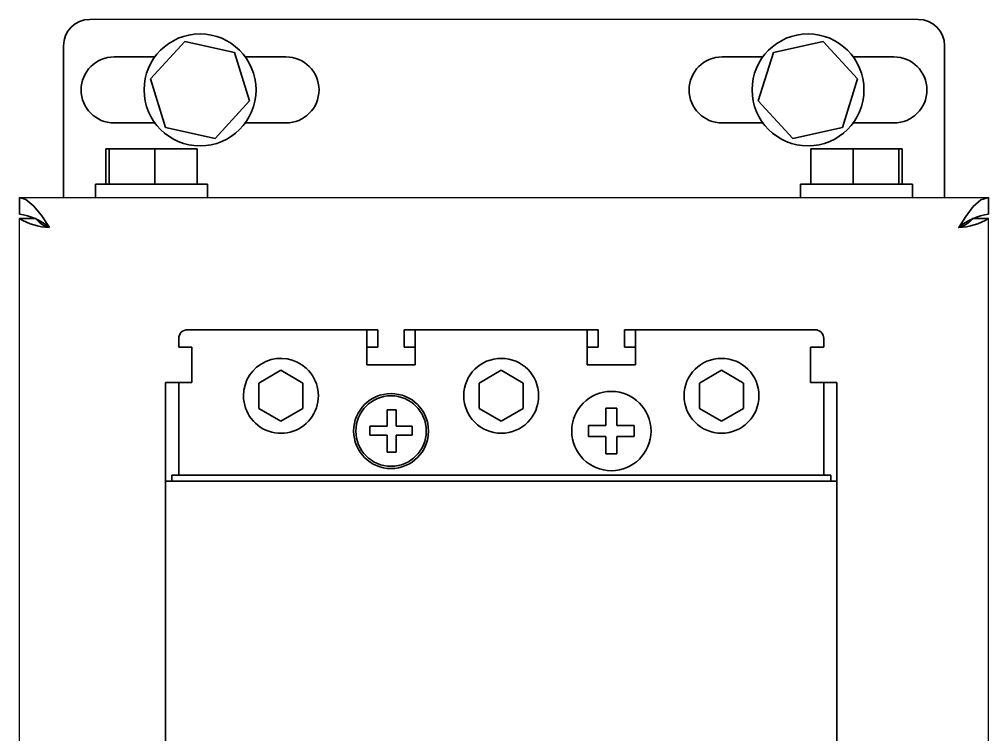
# Model space of a CAD drawing. Header units: millimetres. Extents: x -171 to 6, y 0 to 21.
# Drawn here: x -5.05 to 5.95, y 12.56 to 20.68 of the extents above; entities that cross this region are included whole.
import ezdxf

# ---------------------------------------------------------------- set-up
doc = ezdxf.new("R2010")
doc.units = ezdxf.units.MM

msp = doc.modelspace()

# ---------------------------------------------------------------- linework, layer by layer
at = {"color": 7}
for p, q in [((5.149, 20.677), (-4.251, 20.677)), ((-5.051, 18.657), (5.949, 18.657)), ((-5.051, 2.897), (-5.051, 18.417)), ((5.949, 2.897), (5.949, 18.417))]:
    msp.add_line(p, q, dxfattribs=at)
at = {"color": 7, "linetype": 'Continuous', "lineweight": 35}
for p, q in [((-4.551, 20.377), (-4.551, 18.657)), ((-3.565, 20.002), (-3.175, 20.428)), ((-3.175, 20.428), (-2.611, 20.303)), ((4.072, 20.428), (3.508, 20.303)), ((4.462, 20.002), (4.072, 20.428)), ((5.449, 20.377), (5.449, 18.657)), ((-3.514, 20.252), (-3.976, 20.252)), ((-2.611, 20.303), (-2.438, 19.752)), ((-2.026, 20.252), (-2.489, 20.252)), ((2.924, 20.252), (3.386, 20.252)), ((3.508, 20.303), (3.335, 19.752)), ((4.411, 20.252), (4.874, 20.252)), ((-3.392, 19.451), (-3.565, 20.002)), ((4.289, 19.451), (4.462, 20.002)), ((-2.438, 19.752), (-2.828, 19.326)), ((3.335, 19.752), (3.725, 19.326)), ((-3.976, 19.502), (-3.514, 19.502)), ((-2.489, 19.502), (-2.026, 19.502)), ((3.386, 19.502), (2.924, 19.502)), ((4.874, 19.502), (4.411, 19.502)), ((-2.828, 19.326), (-3.392, 19.451)), ((3.725, 19.326), (4.289, 19.451)), ((-4.069, 18.807), (-4.069, 19.207)), ((-3.034, 19.207), (-4.069, 19.207)), ((-4.032, 18.807), (-4.032, 19.207)), ((-3.515, 18.807), (-3.515, 19.207)), ((-3.034, 18.807), (-3.034, 19.207)), ((3.931, 18.807), (3.931, 19.207)), ((3.931, 19.207), (4.966, 19.207)), ((4.412, 18.807), (4.412, 19.207)), ((4.929, 18.807), (4.929, 19.207)), ((4.966, 18.807), (4.966, 19.207)), ((-4.186, 18.807), (-4.186, 18.657)), ((-4.186, 18.807), (-2.916, 18.807)), ((-2.916, 18.657), (-2.916, 18.807)), ((3.814, 18.657), (3.814, 18.807)), ((5.084, 18.807), (3.814, 18.807)), ((5.084, 18.807), (5.084, 18.657)), ((-5.051, 18.657), (-5.051, 18.467)), ((5.949, 18.657), (5.949, 18.467)), ((-5.051, 18.417), (-4.861, 18.417)), ((5.949, 18.417), (5.759, 18.417))]:
    msp.add_line(p, q, dxfattribs=at)
at = {"color": 7, "lineweight": 35, "ltscale": 0.025}
for p, q in [((-3.243, 17.057), (-3.243, 16.957)), ((4.077, 16.957), (4.077, 17.057)), ((4.077, 17.057), (4.077, 16.957)), ((-3.243, 16.957), (-3.143, 16.957)), ((4.077, 16.957), (3.977, 16.957)), ((-3.143, 16.557), (-3.243, 16.557)), ((4.077, 16.557), (3.977, 16.557)), ((-0.877, 16.247), (-0.777, 16.247)), ((-1.073, 16.061), (-1.073, 15.961)), ((-0.593, 16.061), (-0.593, 15.961)), ((-0.777, 15.767), (-0.877, 15.767)), ((-3.293, 15.437), (-3.393, 15.437)), ((-3.323, 15.507), (-3.223, 15.507)), ((4.057, 15.507), (4.157, 15.507)), ((4.227, 15.437), (4.127, 15.437))]:
    msp.add_line(p, q, dxfattribs=at)
at = {"color": 7, "lineweight": 35}
for p, q in [((-3.143, 17.157), (-0.983, 17.157)), ((-1.108, 17.157), (-3.143, 17.157)), ((-0.683, 17.157), (1.517, 17.157)), ((1.817, 17.157), (3.977, 17.157)), ((3.977, 17.157), (1.942, 17.157)), ((-3.393, 15.437), (-3.393, 5.877)), ((4.127, 15.437), (-3.293, 15.437)), ((4.057, 15.507), (-3.223, 15.507)), ((4.227, 15.437), (4.227, 5.877)), ((4.227, 10.757), (4.227, 15.307))]:
    msp.add_line(p, q, dxfattribs=at)
at = {"color": 7, "lineweight": 35, "ltscale": 0.17289}
for p, q in [((-3.143, 17.157), (-2.451, 17.157)), ((3.286, 17.157), (3.977, 17.157))]:
    msp.add_line(p, q, dxfattribs=at)
at = {"color": 7, "lineweight": 35, "ltscale": 0.18422}
for p, q in [((-1.714, 17.157), (-2.451, 17.157)), ((0.049, 17.157), (0.786, 17.157)), ((2.549, 17.157), (3.286, 17.157))]:
    msp.add_line(p, q, dxfattribs=at)
at = {"color": 7, "lineweight": 35, "ltscale": 0.15164}
for p, q in [((-1.714, 17.157), (-1.108, 17.157)), ((-0.558, 17.157), (0.049, 17.157)), ((0.786, 17.157), (1.392, 17.157)), ((1.942, 17.157), (2.549, 17.157))]:
    msp.add_line(p, q, dxfattribs=at)
at = {"color": 7, "lineweight": 35, "ltscale": 0.1}
for p, q in [((-1.108, 17.157), (-1.108, 16.757)), ((-1.108, 17.157), (-1.108, 16.757)), ((-0.558, 16.757), (-0.558, 17.157)), ((1.392, 16.757), (1.392, 17.157)), ((1.392, 16.757), (1.392, 17.157)), ((1.942, 17.157), (1.942, 16.757)), ((3.927, 16.957), (3.927, 16.557))]:
    msp.add_line(p, q, dxfattribs=at)
at = {"color": 7, "lineweight": 35, "ltscale": 0.03125}
for p, q in [((-1.108, 17.157), (-0.983, 17.157)), ((-0.683, 17.157), (-0.558, 17.157)), ((1.517, 17.157), (1.392, 17.157)), ((1.942, 17.157), (1.817, 17.157)), ((-1.108, 16.957), (-0.983, 16.957)), ((-0.558, 16.957), (-0.683, 16.957)), ((1.392, 16.957), (1.517, 16.957)), ((1.942, 16.957), (1.817, 16.957)), ((1.73, 16.267), (1.605, 16.267)), ((1.407, 16.069), (1.407, 15.944)), ((1.927, 16.069), (1.927, 15.944)), ((1.73, 15.747), (1.605, 15.747))]:
    msp.add_line(p, q, dxfattribs=at)
at = {"color": 7, "lineweight": 35, "ltscale": 0.05}
for p, q in [((-0.983, 17.157), (-0.983, 16.957)), ((-0.983, 17.157), (-0.983, 16.957)), ((-0.683, 17.157), (-0.683, 16.957)), ((1.517, 17.157), (1.517, 16.957)), ((1.517, 17.157), (1.517, 16.957)), ((1.817, 17.157), (1.817, 16.957)), ((-3.093, 16.957), (-3.093, 16.757)), ((3.927, 16.957), (3.927, 16.757)), ((-3.093, 16.757), (-3.093, 16.557)), ((3.927, 16.757), (3.927, 16.557)), ((-3.393, 16.557), (-3.393, 16.357)), ((4.227, 16.357), (4.227, 16.557))]:
    msp.add_line(p, q, dxfattribs=at)
at = {"color": 7, "lineweight": 35, "ltscale": 0.4875}
msp.add_line((1.392, 17.157), (-0.558, 17.157), dxfattribs=at)
at = {"color": 7, "lineweight": 35, "ltscale": 0.0375}
for p, q in [((-3.243, 16.957), (-3.093, 16.957)), ((3.927, 16.957), (4.077, 16.957)), ((-3.243, 16.557), (-3.393, 16.557)), ((4.227, 16.557), (4.077, 16.557))]:
    msp.add_line(p, q, dxfattribs=at)
at = {"color": 7, "lineweight": 35, "ltscale": 0.0125}
for p, q in [((-3.143, 16.957), (-3.093, 16.957)), ((3.977, 16.957), (3.927, 16.957)), ((-3.143, 16.557), (-3.093, 16.557)), ((3.977, 16.557), (3.927, 16.557))]:
    msp.add_line(p, q, dxfattribs=at)
at = {"color": 7, "lineweight": 35, "ltscale": 0.1375}
for p, q in [((-0.558, 16.757), (-1.108, 16.757)), ((-0.558, 16.757), (-1.108, 16.757)), ((1.392, 16.757), (1.942, 16.757)), ((1.942, 16.757), (1.392, 16.757))]:
    msp.add_line(p, q, dxfattribs=at)
at = {"color": 7, "lineweight": 35, "ltscale": 0.072169}
for p, q in [((-2.083, 16.696), (-2.333, 16.551)), ((-1.833, 16.551), (-2.083, 16.696)), ((0.417, 16.696), (0.167, 16.551)), ((0.667, 16.551), (0.417, 16.696)), ((2.917, 16.696), (2.667, 16.551)), ((3.167, 16.551), (2.917, 16.696)), ((-2.333, 16.551), (-2.333, 16.263)), ((-1.833, 16.263), (-1.833, 16.551)), ((0.167, 16.551), (0.167, 16.263)), ((0.667, 16.263), (0.667, 16.551)), ((2.667, 16.551), (2.667, 16.263)), ((3.167, 16.263), (3.167, 16.551)), ((-2.333, 16.263), (-2.083, 16.118)), ((-2.083, 16.118), (-1.833, 16.263)), ((0.167, 16.263), (0.417, 16.118)), ((0.417, 16.118), (0.667, 16.263)), ((2.667, 16.263), (2.917, 16.118)), ((2.917, 16.118), (3.167, 16.263))]:
    msp.add_line(p, q, dxfattribs=at)
at = {"color": 7, "lineweight": 35, "ltscale": 0.0175}
for p, q in [((-3.393, 16.557), (-3.323, 16.557)), ((4.227, 16.557), (4.157, 16.557)), ((-3.323, 15.437), (-3.323, 15.507)), ((4.157, 15.437), (4.157, 15.507))]:
    msp.add_line(p, q, dxfattribs=at)
at = {"color": 7, "lineweight": 35, "ltscale": 0.02}
for p, q in [((-3.243, 16.557), (-3.323, 16.557)), ((4.077, 16.557), (4.157, 16.557))]:
    msp.add_line(p, q, dxfattribs=at)
at = {"color": 7, "lineweight": 35, "ltscale": 0.2625}
for p, q in [((-3.243, 15.507), (-3.243, 16.557)), ((4.077, 15.507), (4.077, 16.557)), ((4.227, 15.307), (4.227, 16.357))]:
    msp.add_line(p, q, dxfattribs=at)
at = {"color": 7, "lineweight": 35, "ltscale": 0.28}
msp.add_line((4.227, 16.557), (4.227, 15.437), dxfattribs=at)
at = {"color": 7, "lineweight": 35, "ltscale": 0.23}
msp.add_line((-3.393, 16.357), (-3.393, 15.437), dxfattribs=at)
at = {"color": 7, "lineweight": 35, "ltscale": 0.039743}
msp.add_line((-0.877, 16.247), (-0.877, 16.088), dxfattribs=at)
at = {"color": 7, "lineweight": 35, "ltscale": 0.046593}
msp.add_line((-0.777, 16.061), (-0.777, 16.247), dxfattribs=at)
at = {"color": 7, "lineweight": 35, "ltscale": 0.036399}
for p, q in [((1.605, 16.121), (1.605, 16.267)), ((1.73, 15.893), (1.73, 15.747))]:
    msp.add_line(p, q, dxfattribs=at)
at = {"color": 7, "lineweight": 35, "ltscale": 0.049375}
for p, q in [((1.73, 16.069), (1.73, 16.267)), ((1.605, 16.069), (1.407, 16.069)), ((1.73, 16.069), (1.927, 16.069)), ((1.605, 15.944), (1.407, 15.944)), ((1.605, 15.944), (1.605, 15.747)), ((1.73, 15.944), (1.927, 15.944))]:
    msp.add_line(p, q, dxfattribs=at)
at = {"color": 7, "lineweight": 35, "ltscale": 0.048933}
for p, q in [((-0.877, 16.061), (-1.073, 16.061)), ((-1.073, 15.961), (-0.877, 15.961))]:
    msp.add_line(p, q, dxfattribs=at)
at = {"color": 7, "lineweight": 35, "ltscale": 0.00685}
msp.add_line((-0.877, 16.088), (-0.877, 16.061), dxfattribs=at)
at = {"color": 7, "lineweight": 35, "ltscale": 0.046067}
for p, q in [((-0.593, 16.061), (-0.777, 16.061)), ((-0.593, 15.961), (-0.777, 15.961))]:
    msp.add_line(p, q, dxfattribs=at)
at = {"color": 7, "lineweight": 35, "ltscale": 0.012976}
for p, q in [((1.605, 16.121), (1.605, 16.069)), ((1.73, 15.893), (1.73, 15.944))]:
    msp.add_line(p, q, dxfattribs=at)
at = {"color": 7, "lineweight": 35, "ltscale": 0.048407}
msp.add_line((-0.877, 15.961), (-0.877, 15.767), dxfattribs=at)
at = {"color": 7, "lineweight": 35, "ltscale": 0.013912}
msp.add_line((-0.777, 15.961), (-0.777, 15.905), dxfattribs=at)
at = {"color": 7, "lineweight": 35, "ltscale": 0.034495}
msp.add_line((-0.777, 15.905), (-0.777, 15.767), dxfattribs=at)
at = {"color": 7, "linetype": 'Continuous', "lineweight": 35, "flags": 128}
for points in [[(-4.711, 18.317), (-4.797, 18.448), (-4.887, 18.557), (-4.979, 18.634), (-5.051, 18.657)], [(5.949, 18.657), (5.862, 18.63), (5.775, 18.554), (5.689, 18.44), (5.609, 18.317)]]:
    msp.add_lwpolyline(points, dxfattribs=at)
at = {"color": 7, "linetype": 'Continuous', "lineweight": 35}
for centre in [(-3.001, 19.877), (3.899, 19.877)]:
    msp.add_circle(centre, 0.635, dxfattribs=at)
at = {"color": 7, "lineweight": 35}
for centre, radius in [((0.417, 16.407), 0.425), ((2.917, 16.407), 0.425), ((-0.833, 16.007), 0.425), ((-0.833, 16.007), 0.4), ((-0.833, 16.007), 0.4), ((1.667, 16.007), 0.45)]:
    msp.add_circle(centre, radius, dxfattribs=at)
at = {"color": 7, "linetype": 'Continuous', "lineweight": 35}
for centre, radius, start, end in [((-4.251, 20.377), 0.3, 90, 180), ((5.149, 20.377), 0.3, 0, 90), ((-3.976, 19.877), 0.375, 90, 270), ((-2.026, 19.877), 0.375, 270, 90), ((2.924, 19.877), 0.375, 90, 270), ((4.874, 19.877), 0.375, 270, 90), ((-5.13, 17.829), 0.643, 49.3913, 82.9968), ((-4.683, 19.042), 0.726, 239.4798, 267.7411), ((-4.657, 18.568), 0.256, 218.9952, 257.7988), ((6.035, 17.81), 0.662, 97.5144, 130.0975), ((5.58, 19.042), 0.726, 272.2589, 300.5202), ((5.554, 18.568), 0.257, 282.2453, 320.8262)]:
    msp.add_arc(centre, radius, start, end, dxfattribs=at)
at = {"color": 7, "lineweight": 35}
for centre, radius, start, end in [((-3.143, 17.057), 0.1, 90, 180), ((-3.143, 17.057), 0.1, 90, 180), ((-3.143, 17.057), 0.1, 90, 180), ((3.977, 17.057), 0.1, 0, 90), ((3.977, 17.057), 0.1, 0, 90), ((3.977, 17.057), 0.1, 360, 90), ((-2.083, 16.407), 0.425, 47.4631, 180), ((-2.083, 16.407), 0.425, 180, 47.4631)]:
    msp.add_arc(centre, radius, start, end, dxfattribs=at)

doc.saveas('drawing.dxf')
